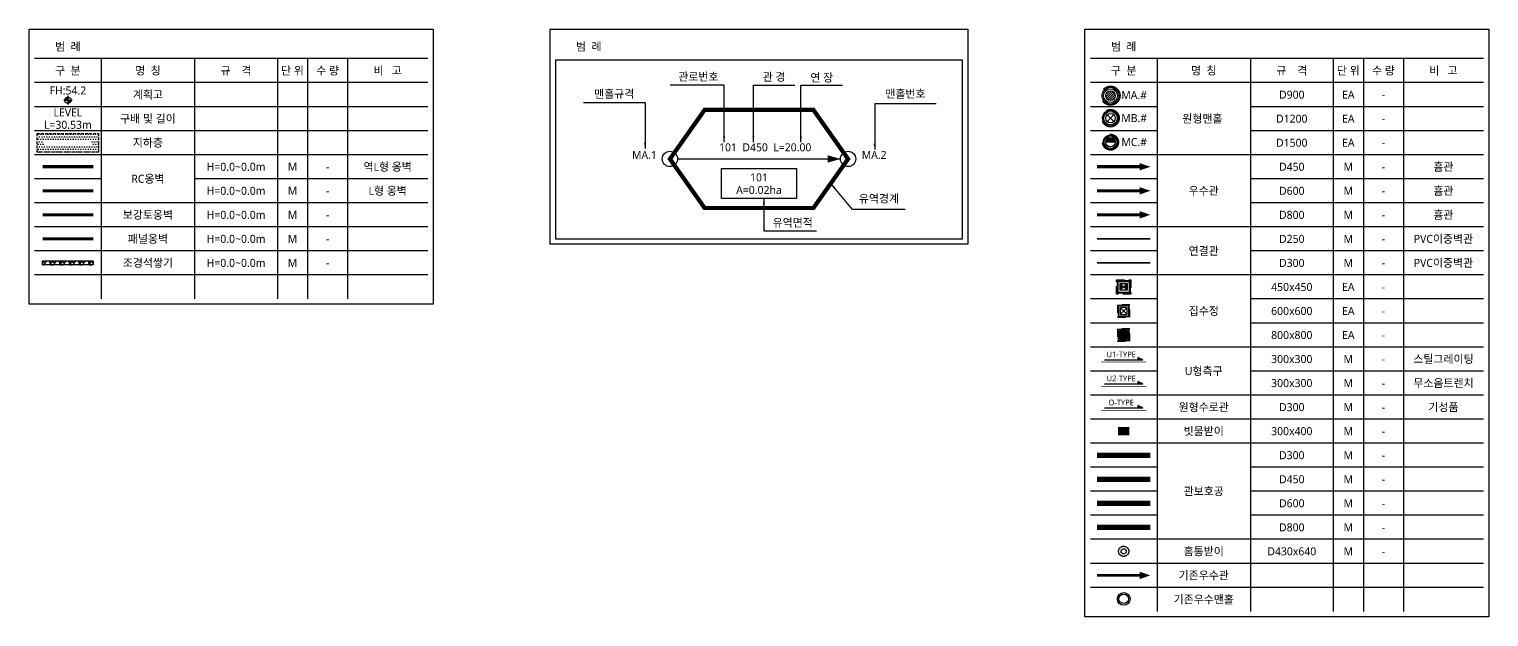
# Model space of a CAD drawing. Header units: millimetres. Extents: x 2270 to 68659, y 977 to 17827.
# Drawn here: x 2270 to 29621, y 6827 to 17827 of the extents above; entities that cross this region are included whole.
import ezdxf
from ezdxf.enums import TextEntityAlignment as Align

# ---------------------------------------------------------------- set-up
doc = ezdxf.new("R2010")
doc.units = ezdxf.units.MM
doc.set_wipeout_variables(frame=1)
for name, pattern in [('-HID', [2.5, 1.5, -1]), ('CENTER', [50.8, 31.75, -6.35, 6.35, -6.35]), ('CENTER2', [1.125, 0.75, -0.125, 0.125, -0.125]), ('CENTERX2', [101.6, 63.5, -12.7, 12.7, -12.7]), ('HID', [2.3, 1.5, -0.8]), ('HID-', [0.75, 0.5, -0.25]), ('HIDDENX2', [0.75, 0.5, -0.25]), ('PHANTOM2', [31.75, 15.875, -3.175, 3.175, -3.175, 3.175, -3.175])]:
    doc.linetypes.add(name, pattern=pattern)
for name, color, linetype in [('C-공사-CEN-SO', 1, 'CENTER2'), ('C-공사-L형옹벽-SO', 7, 'Continuous'), ('C-공사-text-SO', 1, 'CENTER2'), ('C-공사-범례-SO', 7, 'Continuous'), ('C-공사-역L형옹벽-SO', 3, 'Continuous'), ('C-공사-조경석쌓기-SO', 1, 'CENTER2'), ('C-공통-지하층line-SO', 4, 'Continuous'), ('C-우수-1호맨홀(D900)-주철재-SO', 70, 'Continuous'), ('C-우수-2호맨홀(D1200)-주철제-SO', 144, 'Continuous'), ('C-우수-3호맨홀(D1500)-SO', 211, 'Continuous'), ('C-우수-D450관(흄관)-SO', 44, 'Continuous'), ('C-우수-D600관(흄관)-SO', 83, 'Continuous'), ('C-우수-D800관(흄관)-SO', 143, 'Continuous'), ('C-우수-U형측구-SO', 22, 'Continuous'), ('C-우수-관보호공D300-SO', 251, 'CENTER'), ('C-우수-관보호공D450-SO', 252, 'CENTER'), ('C-우수-관보호공D600-SO', 253, 'CENTER'), ('C-우수-관보호공D800-SO', 254, 'CENTER'), ('C-우수-기존맨홀-SO', 7, 'Continuous'), ('C-우수-기존지장물-SO', 7, 'Continuous'), ('C-우수-범례-SO', 7, 'Continuous'), ('C-우수-빗물받이-SO', 4, 'Continuous'), ('C-우수-빗물받이연결관D250-SO', 1, 'Continuous'), ('C-우수-우수계획-SO', 7, 'Continuous'), ('C-우수-원형수로관D300-SO', 150, 'Continuous'), ('C-우수-집수정(1000x1000)', 3, 'Continuous'), ('C-우수-집수정(600x600)', 3, 'Continuous'), ('C-우수-집수정0.45x0.45-SO', 1, 'Continuous'), ('C-우수-집수정연결관-SO', 1, 'Continuous'), ('C-우수-홈통받이-SO', 7, 'CENTER'), ('C-우수-횡단측구-SO', 200, 'Continuous'), ('C-유역-범례-SO', 1, 'Continuous')]:
    doc.layers.add(name, color=color, linetype=linetype)
doc.styles.add('맑은 고딕', font='malgun.ttf')
doc.linetypes.add('Flow', pattern='A,2,-0.01,[">",맑은 고딕,S=0.5,R=0,X=0,Y=-0.21],-1', length=3.01)
doc.linetypes.add('H-DICHETCO', pattern='A,1.1,[32,kosdic.shx,S=0.1,R=0,X=0,Y=0],-0.35,["O",맑은 고딕,S=0.2,R=0,X=0,Y=-0.1],-0.4', length=1.85)
doc.linetypes.add('H-DICHETCU1', pattern='A,0.9,[32,kosdic.shx,S=0.1,R=0,X=0,Y=0],-0.35,["U1",맑은 고딕,S=0.2,R=0,X=0,Y=-0.1],-0.5', length=1.75)
doc.linetypes.add('H-DICHETCU2', pattern='A,0.9,[32,kosdic.shx,S=0.1,R=0,X=0,Y=0],-0.35,["U2",맑은 고딕,S=0.2,R=0,X=0,Y=-0.1],-0.5', length=1.75)

msp = doc.modelspace()

# ---------------------------------------------------------------- wipeouts: each hides what was drawn before it
for points, layer in [([(2370, 17727), (9737, 17727), (9737, 12777), (2370, 12777)], 'C-공사-범례-SO'), ([(22154, 17727), (29521, 17727), (29521, 6927), (22154, 6927)], 'C-우수-범례-SO')]:
    msp.add_wipeout(points).dxf.layer = layer
at = {"color": 7, "linetype": 'ByBlock'}
msp.add_wipeout([(19761, 13902), (12130, 13902), (12130, 17727), (19761, 17727)], dxfattribs=at).dxf.layer = 'C-유역-범례-SO'

# ---------------------------------------------------------------- next in the draw order: hatches: boundary and pattern name
at = {"layer": 'C-공사-text-SO'}
h = msp.add_hatch(color=6, dxfattribs=at)
h.paths.add_polyline_path([(2995, 16555, 0.414214), (2937, 16497), (2995, 16497)])
h.paths.add_polyline_path([(3053, 16497), (2995, 16497), (2995, 16440, 0.414214)])
at = {"layer": 'C-공사-조경석쌓기-SO', "linetype": 'ByBlock'}
h = msp.add_hatch(dxfattribs=at)
h.set_pattern_fill('GRAVEL', color=6, scale=7.142857)
h.set_pattern_definition([(228.012788, (-9466.37, -19323.408), (-1451.4285715, -1632.857143), [24.4087, -2416.4631]), (184.96974, (-9482.6986, -19341.551), (2177.1428563, 181.4285818), [41.88605, -4146.7178]), (132.510447, (-9524.427, -19345.18), (1814.285715, -1995.714285), [29.5344, -2923.9088]), (267.27369, (-9595.184, -19390.537), (181.4285718, 3628.5714286), [38.1432, -3776.1741]), (292.833654, (-9596.999, -19428.637), (-907.1428572, 2177.1428571), [37.4024, -3702.8434]), (357.27369, (-9582.484, -19463.108), (-3628.5714286, 181.4285718), [38.1432, -3776.1741]), (37.69424, (-9544.384, -19464.9225), (-2358.5714285, -1814.2857144), [50.4424, -4993.79395]), (72.255328, (-9504.47, -19434.0796), (1270.0000003, 3991.4285713), [47.6228, -4714.6612]), (121.429566, (-9489.956, -19388.7225), (-1451.4285716, 2358.5714284), [38.27236, -3788.96755]), (175.23636, (-9509.913, -19356.065), (1995.714286, -181.428572), [43.6938, -2140.9955]), (222.397438, (-9553.456, -19352.437), (-2177.1428571, -1995.7142858), [56.5056, -5594.0552]), (138.814075, (-9415.57, -19392.351), (-1270, 1088.571429), [19.286, -1909.3261]), (171.469234, (-9430.084, -19379.651), (2358.5714286, -362.8571424), [36.6916, -3632.4742]), (225, (-9466.37, -19374.21), (-3e-14, -181.42857), [25.6578, -230.9209]), (203.19859, (-9479.07, -19352.437), (907.142857, 362.857143), [13.8172, -1367.9016]), (291.80141, (-9491.77, -19357.88), (-181.42857, 544.285714), [19.5404, -957.4824]), (30.96376, (-9484.513, -19376.023), (544.285714, 362.857143), [31.7371, -1026.16415]), (161.56505, (-9457.3, -19359.694), (362.85714, -181.42857), [22.9491, -550.7784]), (16.38954, (-9596.999, -19357.88), (1814.2857143, 544.2857143), [32.14914, -3182.7733]), (70.346176, (-9566.156, -19348.808), (-725.7142858, -1995.7142857), [26.97135, -2670.1583]), (293.19859, (-9457.299, -19323.408), (-362.857143, 907.142857), [27.6343, -1354.0845]), (343.61046, (-9446.413, -19348.808), (-1814.2857143, 544.2857142), [32.14914, -3182.7733]), (339.443955, (-9596.999, -19470.365), (-907.142857, 362.857143), [31.0025, -1519.1239]), (294.77514, (-9567.97, -19481.251), (-907.142858, 1995.714285), [25.9766, -2571.6852]), (66.80141, (-9455.484, -19504.837), (362.857143, 907.142857), [27.6343, -1354.0845]), (17.354025, (-9444.599, -19479.437), (-2358.5714285, -725.714286), [30.41305, -3010.884]), (69.443955, (-9544.384, -19504.837), (-362.857143, -907.142857), [15.5013, -1534.6251]), (101.30993, (-9466.37, -19504.837), (-181.42857, 725.714286), [9.251, -915.8568]), (165.96376, (-9468.184, -19495.765), (544.285714, -181.42857), [37.4024, -710.6468]), (186.009006, (-9504.47, -19486.694), (1814.2857143, 181.4285715), [34.6619, -3431.5261]), (303.69007, (-9484.513, -19392.35), (-181.42857, 362.85714), [26.166, -627.984]), (353.157227, (-9469.9986, -19414.1225), (3084.2857143, -362.8571427), [45.6826, -4522.5721]), (60.945396, (-9424.641, -19419.565), (-725.714286, -1270), [18.6792, -1849.2423]), (90, (-9415.57, -19403.24), (-181.4286, 181.4286), [10.8857, -170.5429]), (120.256437, (-9508.099, -19481.251), (725.7142856, -1270), [25.2048, -2495.2815]), (48.012787, (-9520.799, -19459.48), (1451.4285715, 1632.857143), [48.81735, -2392.0544]), (0, (-9488.14, -19423.2), (181.4286, 181.4286), [47.1714, -134.2571]), (325.304846, (-9440.97, -19423.194), (1814.285715, -1269.999999), [28.6864, -2839.9512]), (254.054604, (-9417.384, -19439.523), (-181.428571, -725.714286), [26.4164, -1294.4036]), (207.645975, (-9424.6414, -19464.9225), (-3447.1428573, -1814.285714), [43.0104, -4258.0332]), (175.426079, (-9462.7414, -19484.88), (-2358.5714286, 181.4285714), [45.5021, -4504.7033])])
h.paths.add_polyline_path([(3470, 13416), (2520, 13416), (2520, 13488), (3470, 13488)])
at = {"layer": 'C-공통-지하층line-SO', "linetype": 'HIDDENX2', "ltscale": 100}
h = msp.add_hatch(dxfattribs=at)
h.set_pattern_fill('DOTS', color=171, scale=750, style=0)
h.set_pattern_definition([(0, (47157.46, -125044.42), (23.4375, 46.875), [0, -46.875])])
h.paths.add_polyline_path([(3570, 15877), (2420, 15877), (2420, 15527), (3570, 15527)])
h.paths.add_polyline_path([(3445, 15752), (3445, 15652), (2545, 15652), (2545, 15752)], flags=16)
at = {"layer": 'C-우수-1호맨홀(D900)-주철재-SO'}
h = msp.add_hatch(dxfattribs=at)
h.set_pattern_fill('ANSI31', color=256, scale=247.500022, style=0)
h.set_pattern_definition([(45, (-38583.15, 10047.957), (-21.876118, 21.876118), [])])
edge = h.paths.add_edge_path()
edge.add_arc((22532, 16583), 89.1, 0, 360)
at = {"layer": 'C-우수-3호맨홀(D1500)-SO'}
h = msp.add_hatch(color=256, dxfattribs=at)
h.dxf.hatch_style = 1
h.paths.add_polyline_path([(22621, 15712, 1), (22443, 15712)])
at = {"layer": 'C-우수-빗물받이-SO'}
h = msp.add_hatch(color=256, dxfattribs=at)
h.dxf.hatch_style = 1
h.paths.add_polyline_path([(22879, 10227), (22879, 10377), (22679, 10377), (22679, 10227)])
at = {"layer": 'C-우수-우수계획-SO', "linetype": 'Continuous', "ltscale": 0.5}
for points in [[(23138, 11638), (23046, 11638), (23046, 11680)], [(23138, 11188), (23046, 11188), (23046, 11230)], [(23138, 10738), (23046, 10738), (23046, 10780)]]:
    msp.add_hatch(color=1, dxfattribs=at).paths.add_polyline_path(points)
at = {"layer": 'C-우수-집수정(1000x1000)', "linetype": 'Continuous'}
msp.add_hatch(color=5, dxfattribs=at).paths.add_polyline_path([(22848, 12171), (22709, 12171), (22709, 12033), (22848, 12033)])
at = {"layer": 'C-우수-집수정0.45x0.45-SO'}
h = msp.add_hatch(color=256, dxfattribs=at)
h.paths.add_polyline_path([(22779, 13002), (22716, 13065), (22716, 12939)])
h.paths.add_polyline_path([(22842, 13065), (22779, 13002), (22842, 12939)])

# ---------------------------------------------------------------- next in the draw order: linework, layer by layer
at = {"layer": 'C-공사-CEN-SO', "color": 1, "ltscale": 1000, "const_width": 4.17, "flags": 128}
msp.add_lwpolyline([(2520, 16152), (3470, 16152)], dxfattribs=at)
at = {"layer": 'C-공사-L형옹벽-SO', "color": 4, "linetype": 'PHANTOM2', "lineweight": -3, "ltscale": 10, "const_width": 60, "flags": 128}
msp.add_lwpolyline([(2520, 14802), (3470, 14802)], dxfattribs=at)
at = {"layer": 'C-공사-L형옹벽-SO', "color": 1, "linetype": '-HID', "lineweight": -3, "ltscale": 100, "const_width": 60, "flags": 128}
msp.add_lwpolyline([(2520, 13902), (3470, 13902)], dxfattribs=at)
at = {"layer": 'C-공사-text-SO', "color": 6}
for p, q in [((2913, 16497), (3077, 16497)), ((2995, 16580), (2995, 16415))]:
    msp.add_line(p, q, dxfattribs=at)
msp.add_circle((2995, 16497), 57.6, dxfattribs=at)
at = {"layer": 'C-공사-범례-SO'}
for p, q in [((9737, 16377), (2370, 16377)), ((9737, 15927), (2370, 15927)), ((9737, 15477), (2370, 15477)), ((3620, 15027), (2370, 15027)), ((9737, 15027), (5370, 15027)), ((9737, 14577), (2370, 14577)), ((9737, 14127), (2370, 14127)), ((9737, 13677), (2370, 13677)), ((9737, 13227), (2370, 13227))]:
    msp.add_line(p, q, dxfattribs=at)
for points in [[(9737, 17277), (2370, 17277)], [(3620, 17277), (3620, 12777)], [(5370, 17277), (5370, 12777)], [(6921, 17277), (6921, 12777)], [(7487, 17277), (7487, 12777)], [(8237, 17277), (8237, 12777)], [(9737, 16827), (2370, 16827)]]:
    msp.add_lwpolyline(points, dxfattribs=at)
at = {"layer": 'C-공사-역L형옹벽-SO', "color": 30, "linetype": 'ByBlock', "lineweight": -3, "ltscale": 1500, "const_width": 60, "flags": 128}
msp.add_lwpolyline([(2520, 15252), (3470, 15252)], dxfattribs=at)
at = {"layer": 'C-공사-역L형옹벽-SO', "color": 5, "linetype": 'CENTER2', "lineweight": -3, "ltscale": 200, "const_width": 60, "flags": 128}
msp.add_lwpolyline([(2520, 14352), (3470, 14352)], dxfattribs=at)
at = {"layer": 'C-공사-조경석쌓기-SO', "color": 6, "linetype": 'ByBlock'}
msp.add_lwpolyline([(3470, 13416), (2520, 13416), (2520, 13488), (3470, 13488)], close=True, dxfattribs=at)
at = {"layer": 'C-공통-지하층line-SO', "color": 171, "linetype": 'HIDDENX2', "ltscale": 100}
msp.add_lwpolyline([(2420, 15877), (3570, 15877), (3570, 15527), (2420, 15527)], close=True, dxfattribs=at)
at = {"layer": 'C-우수-1호맨홀(D900)-주철재-SO', "color": 8, "linetype": 'HID', "ltscale": 300}
msp.add_circle((22532, 16583), 178, dxfattribs=at)
at = {"layer": 'C-우수-1호맨홀(D900)-주철재-SO', "color": 8, "ltscale": 0.3}
msp.add_circle((22532, 16583), 158, dxfattribs=at)
at = {"layer": 'C-우수-1호맨홀(D900)-주철재-SO', "ltscale": 0.3}
msp.add_circle((22532, 16583), 129, dxfattribs=at)
at = {"layer": 'C-우수-1호맨홀(D900)-주철재-SO'}
msp.add_circle((22532, 16583), 89.1, dxfattribs=at)
at = {"layer": 'C-우수-2호맨홀(D1200)-주철제-SO'}
for points in [[(22469, 16099), (22595, 16225)], [(22595, 16099), (22469, 16225)]]:
    msp.add_lwpolyline(points, dxfattribs=at)
at = {"layer": 'C-우수-2호맨홀(D1200)-주철제-SO', "color": 8, "linetype": 'HID', "ltscale": 300}
msp.add_circle((22532, 16162), 163, dxfattribs=at)
at = {"layer": 'C-우수-2호맨홀(D1200)-주철제-SO', "color": 8, "ltscale": 0.3}
msp.add_circle((22532, 16162), 149, dxfattribs=at)
at = {"layer": 'C-우수-2호맨홀(D1200)-주철제-SO'}
for radius in [126, 89.1]:
    msp.add_circle((22532, 16162), radius, dxfattribs=at)
at = {"layer": 'C-우수-3호맨홀(D1500)-SO'}
msp.add_line((22621, 15712), (22443, 15712), dxfattribs=at)
at = {"layer": 'C-우수-3호맨홀(D1500)-SO', "color": 8, "linetype": 'HID', "ltscale": 300}
msp.add_circle((22532, 15712), 149, dxfattribs=at)
at = {"layer": 'C-우수-3호맨홀(D1500)-SO', "color": 8, "ltscale": 0.3}
msp.add_circle((22532, 15712), 137, dxfattribs=at)
at = {"layer": 'C-우수-3호맨홀(D1500)-SO'}
for radius in [119, 89.1]:
    msp.add_circle((22532, 15712), radius, dxfattribs=at)
at = {"layer": 'C-우수-D450관(흄관)-SO'}
msp.add_lwpolyline([(23279, 15252, 0, 138, 0), (23079, 15252, 0, 0, 0)], format="xyseb", dxfattribs=at)
at = {"layer": 'C-우수-D450관(흄관)-SO', "const_width": 60}
msp.add_lwpolyline([(22279, 15252), (23079, 15252)], dxfattribs=at)
at = {"layer": 'C-우수-D600관(흄관)-SO', "const_width": 60}
msp.add_lwpolyline([(22279, 14802), (23079, 14802)], dxfattribs=at)
at = {"layer": 'C-우수-D600관(흄관)-SO'}
msp.add_lwpolyline([(23279, 14802, 0, 138, 0), (23079, 14802, 0, 0, 0)], format="xyseb", dxfattribs=at)
at = {"layer": 'C-우수-D800관(흄관)-SO', "const_width": 60}
msp.add_lwpolyline([(22279, 14352), (23079, 14352)], dxfattribs=at)
at = {"layer": 'C-우수-D800관(흄관)-SO'}
msp.add_lwpolyline([(23279, 14352, 0, 138, 0), (23079, 14352, 0, 0, 0)], format="xyseb", dxfattribs=at)
at = {"layer": 'C-우수-U형측구-SO', "linetype": 'H-DICHETCU1', "ltscale": 300, "const_width": 12.5, "flags": 128}
msp.add_lwpolyline([(22351, 11594), (23206, 11594)], dxfattribs=at)
at = {"layer": 'C-우수-관보호공D300-SO', "color": 251, "linetype": 'ByBlock', "ltscale": 4, "const_width": 100}
msp.add_lwpolyline([(22279, 9852), (23279, 9852)], dxfattribs=at)
at = {"layer": 'C-우수-관보호공D450-SO', "color": 252, "linetype": 'ByBlock', "ltscale": 4, "const_width": 100}
msp.add_lwpolyline([(22279, 9402), (23279, 9402)], dxfattribs=at)
at = {"layer": 'C-우수-관보호공D600-SO', "color": 253, "linetype": 'ByBlock', "ltscale": 4, "const_width": 100}
msp.add_lwpolyline([(22279, 8952), (23279, 8952)], dxfattribs=at)
at = {"layer": 'C-우수-관보호공D800-SO', "color": 254, "linetype": 'ByBlock', "ltscale": 4, "const_width": 100}
msp.add_lwpolyline([(22279, 8502), (23279, 8502)], dxfattribs=at)
at = {"layer": 'C-우수-기존맨홀-SO', "color": 1}
for radius in [119, 89.1]:
    msp.add_circle((22779, 7162), radius, dxfattribs=at)
at = {"layer": 'C-우수-기존지장물-SO', "color": 1}
msp.add_lwpolyline([(23279, 7602, 0, 138, 0), (23079, 7602, 0, 0, 0)], format="xyseb", dxfattribs=at)
at = {"layer": 'C-우수-기존지장물-SO', "linetype": 'HID-', "ltscale": 250, "const_width": 50}
msp.add_lwpolyline([(22279, 7602), (23079, 7602)], dxfattribs=at)
at = {"layer": 'C-우수-범례-SO'}
for p, q in [((23404, 16377), (22154, 16377)), ((29521, 16377), (25154, 16377)), ((23404, 15927), (22154, 15927)), ((29521, 15927), (25154, 15927)), ((29521, 15477), (22154, 15477)), ((23404, 15027), (22154, 15027)), ((29521, 15027), (25154, 15027)), ((23404, 14577), (22154, 14577)), ((29521, 14577), (25154, 14577)), ((29521, 14127), (22154, 14127)), ((23404, 13677), (22154, 13677)), ((29521, 13677), (25154, 13677)), ((29521, 13227), (22154, 13227)), ((23404, 12777), (22154, 12777)), ((29521, 12777), (25154, 12777)), ((23404, 12327), (22154, 12327)), ((23404, 12327), (22154, 12327)), ((29521, 12327), (25154, 12327)), ((29521, 11877), (22154, 11877)), ((23404, 11427), (22154, 11427)), ((29521, 11427), (25154, 11427)), ((29521, 11427), (25154, 11427)), ((29521, 10977), (22154, 10977)), ((29521, 10527), (22154, 10527)), ((29521, 10077), (22154, 10077)), ((23404, 10077), (22154, 10077)), ((23404, 9627), (22154, 9627)), ((29521, 9627), (25154, 9627)), ((23404, 9177), (22154, 9177)), ((29521, 9177), (25154, 9177)), ((23404, 8727), (22154, 8727)), ((29521, 8727), (25154, 8727)), ((29521, 8277), (22154, 8277)), ((29521, 7827), (22154, 7827)), ((29521, 7377), (22154, 7377))]:
    msp.add_line(p, q, dxfattribs=at)
for points in [[(29521, 17277), (22154, 17277)], [(23404, 17277), (23404, 6927)], [(25154, 17277), (25154, 6927)], [(26705, 17277), (26705, 6927)], [(27271, 17277), (27271, 6927)], [(28021, 17277), (28021, 6927)], [(29521, 16827), (22154, 16827)]]:
    msp.add_lwpolyline(points, dxfattribs=at)
at = {"layer": 'C-우수-빗물받이-SO', "color": 7, "const_width": 10}
msp.add_lwpolyline([(22879, 10227), (22679, 10227), (22679, 10377), (22879, 10377)], close=True, dxfattribs=at)
at = {"layer": 'C-우수-빗물받이연결관D250-SO', "color": 40, "linetype": 'PHANTOM2', "ltscale": 15, "const_width": 30}
msp.add_lwpolyline([(22279, 13902), (23279, 13902)], dxfattribs=at)
at = {"layer": 'C-우수-우수계획-SO', "color": 1, "linetype": 'Continuous', "ltscale": 0.5}
for points in [[(22419, 11638), (23138, 11638), (23046, 11680), (23046, 11638)], [(22419, 11188), (23138, 11188), (23046, 11230), (23046, 11188)], [(22419, 10738), (23138, 10738), (23046, 10780), (23046, 10738)]]:
    msp.add_lwpolyline(points, dxfattribs=at)
at = {"layer": 'C-우수-원형수로관D300-SO', "color": 150, "linetype": 'H-DICHETCO', "ltscale": 300, "const_width": 12.5, "flags": 128}
msp.add_lwpolyline([(22351, 10694), (23206, 10694)], dxfattribs=at)
at = {"layer": 'C-우수-집수정(1000x1000)', "color": 5, "ltscale": 5000}
msp.add_lwpolyline([(22848, 12171), (22709, 12171), (22709, 12033), (22848, 12033)], close=True, dxfattribs=at)
at = {"layer": 'C-우수-집수정(600x600)', "ltscale": 5000}
for p, q in [((22842, 12615), (22716, 12615)), ((22842, 12489), (22716, 12615)), ((22842, 12489), (22842, 12615)), ((22716, 12489), (22842, 12489))]:
    msp.add_line(p, q, dxfattribs=at)
at = {"layer": 'C-우수-집수정(600x600)', "color": 8, "linetype": 'HID', "ltscale": 100}
for points in [[(22894, 12437), (22894, 12668), (22663, 12668), (22663, 12437)], [(22894, 11987), (22894, 12218), (22663, 12218), (22663, 11987)]]:
    msp.add_lwpolyline(points, close=True, dxfattribs=at)
at = {"layer": 'C-우수-집수정(600x600)', "color": 8, "linetype": 'ByBlock', "ltscale": 300}
for points in [[(22884, 12447), (22884, 12657), (22674, 12657), (22674, 12447)], [(22884, 11997), (22884, 12207), (22674, 12207), (22674, 11997)]]:
    msp.add_lwpolyline(points, close=True, dxfattribs=at)
at = {"layer": 'C-우수-집수정(600x600)', "ltscale": 5000}
msp.add_lwpolyline([(22873, 12458), (22873, 12647), (22684, 12647), (22684, 12458)], close=True, dxfattribs=at)
for points in [[(22842, 12615), (22716, 12489)], [(22716, 12615), (22716, 12489)]]:
    msp.add_lwpolyline(points, dxfattribs=at)
at = {"layer": 'C-우수-집수정(600x600)', "color": 5, "ltscale": 5000}
msp.add_lwpolyline([(22873, 12008), (22873, 12197), (22684, 12197), (22684, 12008)], close=True, dxfattribs=at)
at = {"layer": 'C-우수-집수정0.45x0.45-SO', "color": 8, "linetype": 'HID', "ltscale": 100}
msp.add_lwpolyline([(22912, 13135), (22912, 12869), (22646, 12869), (22646, 13135)], close=True, dxfattribs=at)
at = {"layer": 'C-우수-집수정0.45x0.45-SO', "color": 8, "ltscale": 0.3}
msp.add_lwpolyline([(22898, 13121), (22898, 12883), (22660, 12883), (22660, 13121)], close=True, dxfattribs=at)
at = {"layer": 'C-우수-집수정0.45x0.45-SO'}
for points in [[(22884, 13107), (22884, 12897), (22674, 12897), (22674, 13107)], [(22842, 13065), (22842, 12939), (22716, 12939), (22716, 13065)]]:
    msp.add_lwpolyline(points, close=True, dxfattribs=at)
for points in [[(22716, 13065), (22842, 12939)], [(22842, 13065), (22716, 12939)]]:
    msp.add_lwpolyline(points, dxfattribs=at)
at = {"layer": 'C-우수-집수정연결관-SO', "color": 1, "linetype": 'Flow', "ltscale": 150, "const_width": 30}
msp.add_lwpolyline([(22279, 13452), (23279, 13452)], dxfattribs=at)
at = {"layer": 'C-우수-홈통받이-SO', "color": 20}
for radius in [96, 48]:
    msp.add_circle((22779, 8052), radius, dxfattribs=at)
at = {"layer": 'C-우수-횡단측구-SO', "linetype": 'H-DICHETCU2', "ltscale": 300, "const_width": 12.5, "flags": 128}
msp.add_lwpolyline([(22351, 11144), (23206, 11144)], dxfattribs=at)
at = {"layer": 'C-유역-범례-SO', "color": 7}
for points in [[(19761, 17247), (12130, 17247), (12130, 13902), (19761, 13902), (19761, 17247)], [(15292, 15712), (15292, 16780), (14283, 16780)], [(15840, 15712), (15840, 16780), (16619, 16780)], [(16731, 15712), (16731, 16780), (17510, 16780)], [(12656, 16457), (13810, 16457)], [(13810, 16457), (13810, 15591)], [(18113, 16438), (19267, 16438)], [(18113, 16438), (18113, 15573)], [(14420, 15398), (17471, 15398)], [(18685, 14451), (17699, 14451), (17289, 14939)], [(16035, 14660), (16035, 14052), (17021, 14052)]]:
    msp.add_lwpolyline(points, dxfattribs=at)
at = {"layer": 'C-유역-범례-SO', "color": 6, "linetype": 'CENTER2', "ltscale": 2000, "const_width": 80, "flags": 128}
msp.add_lwpolyline([(17614, 15398), (16965, 14480), (14926, 14480), (14277, 15398), (14926, 16316), (16965, 16316)], close=True, dxfattribs=at)
at = {"layer": 'C-유역-범례-SO', "color": 7}
msp.add_lwpolyline([(17471, 15398, 0, 138, 0), (17231, 15398, 0, 0, 0)], format="xyseb", dxfattribs=at)
msp.add_lwpolyline([(15241, 15218), (16650, 15218), (16650, 14660), (15241, 14660)], close=True, dxfattribs=at)
for centre in [(14277, 15398), (17614, 15398)]:
    msp.add_circle(centre, 143, dxfattribs=at)
for points in [[(13791, 15702), (13828, 15702), (13810, 15591)], [(15273, 15822), (15310, 15823), (15292, 15712)], [(15821, 15822), (15858, 15823), (15840, 15712)], [(16712, 15822), (16749, 15823), (16731, 15712)], [(18094, 15684), (18131, 15684), (18113, 15573)], [(17375, 14866), (17347, 14842), (17289, 14939)], [(16016, 14549), (16053, 14549), (16035, 14660)]]:
    msp.add_solid(points, dxfattribs=at)
at = {"layer": 'Defpoints'}
for points in [[(2270, 17827), (9837, 17827), (9837, 12677), (2270, 12677)], [(12030, 17827), (19861, 17827), (19861, 13802), (12030, 13802)], [(22054, 17827), (29621, 17827), (29621, 6827), (22054, 6827)]]:
    msp.add_lwpolyline(points, close=True, dxfattribs=at)

# ---------------------------------------------------------------- next in the draw order: texts
at = {"layer": 'C-공사-text-SO', "color": 6, "style": '맑은 고딕'}
msp.add_text('FH:54.2', height=150, dxfattribs=at).set_placement((2995, 16605), align=Align.CENTER)
for s, p in [('LEVEL', (2995, 16269)), ('L=30.53m', (2995, 16038))]:
    msp.add_text(s, height=150, dxfattribs=at).set_placement(p, align=Align.MIDDLE_CENTER)
at = {"layer": 'C-공사-범례-SO', "style": '맑은 고딕'}
for s, p in [('범  례', (2995, 17502)), ('구  분', (2995, 17052)), ('명  칭', (4495, 17052)), ('규    격', (6146, 17052)), ('단 위', (7204, 17052)), ('수 량', (7862, 17052)), ('비   고', (8987, 17052)), ('계획고', (4495, 16602)), ('구배 및 길이', (4495, 16152)), ('지하층', (4495, 15702)), ('H=0.0~0.0m', (6146, 15252)), ('M', (7204, 15252)), ('역L형 옹벽', (8987, 15252)), ('RC옹벽', (4495, 15027)), ('-', (7862, 15252)), ('H=0.0~0.0m', (6146, 14802)), ('M', (7204, 14802)), ('-', (7862, 14802)), ('L형 옹벽', (8987, 14802)), ('보강토옹벽', (4495, 14352)), ('H=0.0~0.0m', (6146, 14352)), ('M', (7204, 14352)), ('-', (7862, 14352)), ('패널옹벽', (4495, 13902)), ('H=0.0~0.0m', (6146, 13902)), ('M', (7204, 13902)), ('-', (7862, 13902)), ('조경석쌓기', (4495, 13452)), ('H=0.0~0.0m', (6146, 13452)), ('M', (7204, 13452)), ('-', (7862, 13452))]:
    msp.add_text(s, height=150, dxfattribs=at).set_placement(p, align=Align.MIDDLE_CENTER)
at = {"layer": 'C-우수-범례-SO', "style": '맑은 고딕'}
for s, p in [('범  례', (22779, 17502)), ('구  분', (22779, 17052)), ('명  칭', (24279, 17052)), ('규    격', (25929, 17052)), ('단 위', (26988, 17052)), ('수 량', (27646, 17052)), ('비   고', (28771, 17052)), ('MA.#', (22975, 16593)), ('D900', (25929, 16602)), ('EA', (26988, 16602)), ('-', (27646, 16602)), ('원형맨홀 ', (24279, 16152)), ('EA', (26988, 16152)), ('-', (27646, 16152)), ('D450', (25929, 15252)), ('M', (26988, 15252)), ('흄관', (28771, 15252)), ('-', (27646, 15252)), ('우수관', (24279, 14802)), ('-', (27646, 14802)), ('흄관', (28771, 14802)), ('-', (27646, 14352)), ('흄관', (28771, 14352)), ('D250', (25929, 13902)), ('M', (26988, 13902)), ('PVC이중벽관', (28771, 13902)), ('연결관', (24279, 13677)), ('-', (27646, 13902)), ('D300', (25929, 13452)), ('M', (26988, 13452)), ('-', (27646, 13452)), ('PVC이중벽관', (28771, 13452)), ('450x450', (25929, 13002)), ('EA', (26988, 13002)), ('-', (27646, 13002)), ('집수정', (24279, 12552)), ('600x600', (25929, 12552)), ('EA', (26988, 12552)), ('-', (27646, 12552)), ('800x800', (25929, 12102)), ('EA', (26988, 12102)), ('-', (27646, 12102)), ('U형측구', (24279, 11427)), ('300x300', (25929, 11652)), ('M', (26988, 11652)), ('-', (27646, 11652)), ('스틸그레이팅', (28771, 11652)), ('300x300', (25929, 11202)), ('M', (26988, 11202)), ('무소음트렌치', (28771, 11202)), ('-', (27646, 11202)), ('원형수로관', (24279, 10752)), ('D300', (25929, 10752)), ('M', (26988, 10752)), ('-', (27646, 10752)), ('기성품', (28771, 10752)), ('빗물받이', (24279, 10302)), ('300x400', (25929, 10302)), ('M', (26988, 10302)), ('-', (27646, 10302)), ('D300', (25929, 9852)), ('M', (26988, 9852)), ('-', (27646, 9852)), ('D450', (25929, 9402)), ('M', (26988, 9402)), ('-', (27646, 9402)), ('관보호공', (24279, 9177)), ('D600', (25929, 8952)), ('M', (26988, 8952)), ('-', (27646, 8952)), ('D800', (25929, 8502)), ('M', (26988, 8502)), ('-', (27646, 8502)), ('기존우수관', (24279, 7602)), ('기존우수맨홀', (24279, 7152))]:
    msp.add_text(s, height=150, dxfattribs=at).set_placement(p, align=Align.MIDDLE_CENTER)
at = {"layer": 'C-우수-범례-SO', "color": 7, "style": '맑은 고딕'}
for s, p in [('MB.#', (22975, 16164)), ('D1200', (25929, 16152)), ('MC.#', (22975, 15714)), ('D1500', (25929, 15702)), ('EA', (26988, 15702)), ('-', (27646, 15702)), ('D600', (25929, 14802)), ('M', (26988, 14802)), ('D800', (25929, 14352)), ('M', (26988, 14352)), ('홈통받이', (24279, 8052)), ('D430x640', (25929, 8052)), ('M', (26988, 8052)), ('-', (27646, 8052))]:
    msp.add_text(s, height=150, dxfattribs=at).set_placement(p, align=Align.MIDDLE_CENTER)
at = {"layer": 'C-우수-우수계획-SO', "color": 1, "linetype": 'CENTERX2', "ltscale": 0.5, "style": '맑은 고딕'}
for s, p in [('U1-TYPE', (22733, 11793)), ('U2-TYPE', (22733, 11343)), ('O-TYPE', (22733, 10893))]:
    msp.add_text(s, height=108, dxfattribs=at).set_placement(p, align=Align.TOP_CENTER)
at = {"layer": 'C-유역-범례-SO', "color": 7, "style": '맑은 고딕'}
for s, p in [('범  례', (12755, 17502)), ('101', (15945, 15053)), ('A=0.02ha', (15945, 14818))]:
    msp.add_text(s, height=150, dxfattribs=at).set_placement(p, align=Align.MIDDLE_CENTER)
for s, p in [('관로번호', (14810, 16863)), ('관 경', (16229, 16860)), ('연 장', (17121, 16844)), ('맨홀규격', (13233, 16540)), ('맨홀번호', (18689, 16543)), ('101  D450  L=20.00', (16062, 15541)), ('MA.1', (13799, 15398)), ('MA.2', (18103, 15398)), ('유역경계', (18192, 14580)), ('유역면적', (16578, 14129))]:
    msp.add_text(s, height=150, dxfattribs=at).set_placement(p, align=Align.CENTER)

doc.saveas('drawing.dxf')
